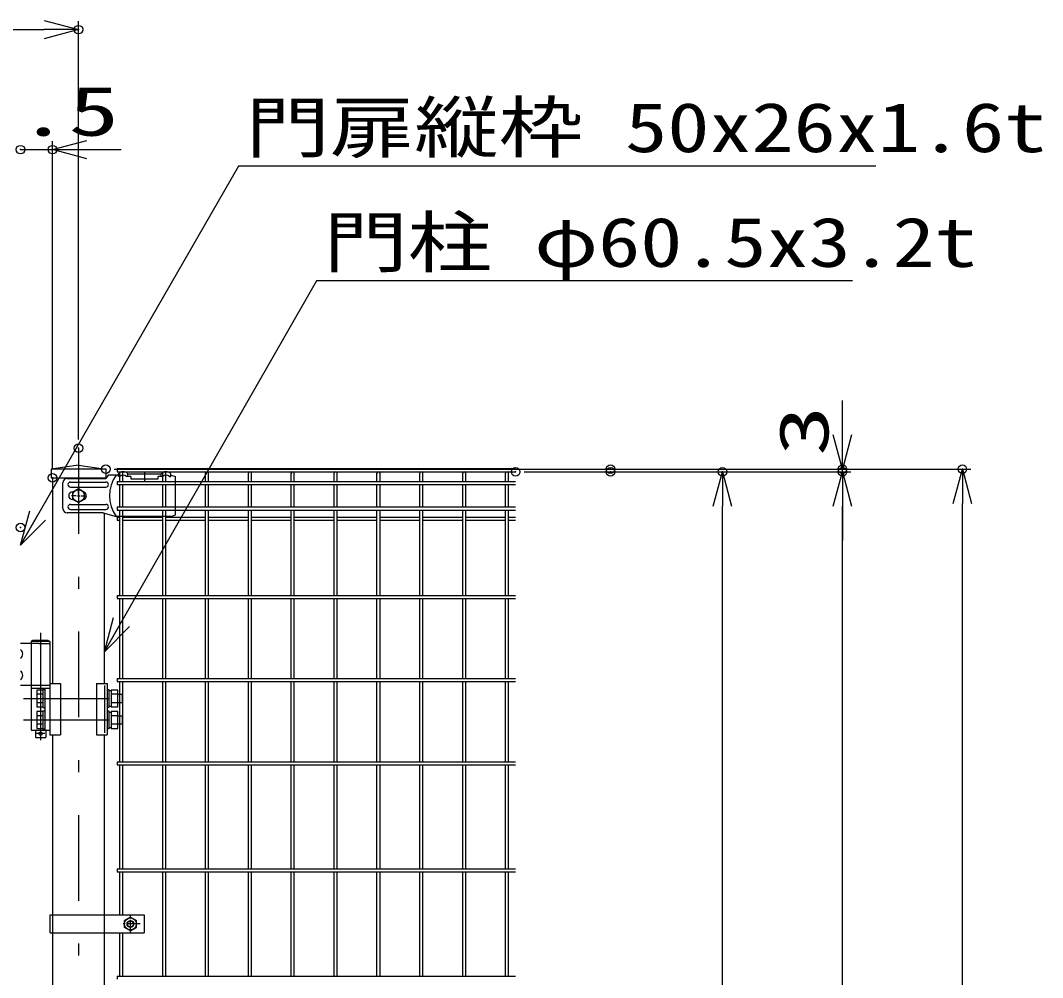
# Model space of a CAD drawing. Units: millimetres, scale not verified. Extents: x -4455 to 4455, y -3150 to 3150.
# Drawn here: x -1679 to -487, y 366 to 1483 of the extents above; entities that cross this region are included whole.
import ezdxf
from ezdxf.enums import TextEntityAlignment as Align

# ---------------------------------------------------------------- set-up
doc = ezdxf.new("R2010")
doc.units = ezdxf.units.MM
doc.header["$LTSCALE"] = 20
doc.header["$PDMODE"] = 32
doc.header["$PDSIZE"] = 10
for name, pattern in [('USER1', [10.7, 5, -2.5, 0.7, -2.5]), ('USER2', [0.375, 0.25, -0.125]), ('USER4', [1.125, 0.75, -0.125, 0.125, -0.125])]:
    doc.linetypes.add(name, pattern=pattern)
for name, color, linetype, lineweight in [('0-0_外形線', 7, 'Continuous', 25), ('0-1_寸法線', 4, 'Continuous', 25), ('0-2_0', 3, 'USER2', 25), ('0-5_軸線', 2, 'USER1', 25), ('0-7_丁番', 3, 'Continuous', 25), ('0-B_LAYER06', 3, 'Continuous', 25), ('0-D_継手', 3, 'Continuous', 25), ('0-E_2', 7, 'Continuous', 25), ('0-F_NER', 30, 'Continuous', 25)]:
    doc.layers.add(name, color=color, linetype=linetype, lineweight=lineweight)
doc.layers.add('0-3_DEFPOINTS', color=7, linetype='Continuous')
doc.styles.add('ＭＳ ゴシック', font='')
doc.styles.get('ＭＳ ゴシック').set_extended_font_data('MS Gothic')

# ---------------------------------------------------------------- blocks, each defined once
blk = doc.blocks.new('_Open30')
at = {"layer": '0-2_0', "color": 4, "linetype": 'Continuous'}
blk.add_line((0, 0), (-20, 0), dxfattribs=at)
blk.add_lwpolyline([(-20, 5.36), (0, 0), (-20, -5.36)], dxfattribs=at)
blk = doc.blocks.new('tu')
at = {"layer": '0-B_LAYER06'}
for p, q in [((141270.7, 81292.7), (141270.7, 81352.7)), ((141490.7, 81352.7), (142270.7, 81352.7)), ((141490.7, 81292.7), (141490.7, 81352.7)), ((141880.7, 81400.2), (141880.7, 81185.2)), ((142270.7, 81292.7), (142270.7, 81352.7)), ((142490.7, 81292.7), (142490.7, 81352.7)), ((139974.8, 80540.2), (139974.8, 81140.2)), ((140153.5, 81160.2), (140980.1, 81160.2)), ((141270.7, 81320.2), (141028.6, 81320.2)), ((141560.7, 81292.7), (141460.7, 81292.7)), ((141560.7, 81292.7), (141560.7, 81232.7)), ((142300.7, 81292.7), (142200.7, 81292.7)), ((142460.7, 81292.7), (142490.7, 81292.7)), ((142500.1, 81320.2), (142600.1, 81288.2)), ((140153.5, 81040.2), (140980.1, 81040.2)), ((140200.4, 80930.2), (140218.9, 80930.2)), ((140340.1, 81000.2), (140201.6, 80920.2)), ((140340.1, 81000.2), (140201.6, 80920.2)), ((140201.6, 80920.2), (140201.6, 80760.2)), ((140201.6, 80920.2), (140201.6, 80760.2)), ((140340.1, 80894.2), (140340.1, 81005.8)), ((140478.7, 80920.2), (140340.1, 81000.2)), ((140478.7, 80920.2), (140340.1, 81000.2)), ((140340.1, 80813.2), (140340.1, 80867.2)), ((140478.7, 80760.2), (140478.7, 80920.2)), ((140478.7, 80760.2), (140478.7, 80920.2)), ((140153.5, 80640.2), (140980.1, 80640.2)), ((140286.1, 80840.2), (140174.6, 80840.2)), ((140200.4, 80750.2), (140218.9, 80750.2)), ((140201.6, 80760.2), (140340.1, 80680.2)), ((140201.6, 80760.2), (140340.1, 80680.2)), ((140313.1, 80840.2), (140367.1, 80840.2)), ((140340.1, 80786.2), (140340.1, 80674.7)), ((140340.1, 80680.2), (140478.7, 80760.2)), ((140340.1, 80680.2), (140478.7, 80760.2)), ((140394.1, 80840.2), (140505.7, 80840.2)), ((140918.6, 80440.2), (140074.8, 80440.2)), ((140153.5, 80520.2), (140980.1, 80520.2)), ((140918.6, 80440.2), (141217.1, 80360.2)), ((142500.1, 80360.2), (142600.1, 80392.2)), ((142500.1, 80360.2), (141217.1, 80360.2))]:
    blk.add_line(p, q, dxfattribs=at)
for points in [[(141300.7, 81292.7), (141270.7, 81292.7), (141270.7, 81352.7)], [(141560.7, 81232.7), (142200.7, 81232.7), (142200.7, 81292.7)]]:
    blk.add_lwpolyline(points, dxfattribs=at)
blk.add_circle((140340.1, 80840.2), 138.6, dxfattribs=at)
blk.add_circle((140340.1, 80840.2), 138.6, dxfattribs=at)
for centre, radius, start, end in [((141380.7, 81250.7), 150, 42.83468, 137.16667), ((142380.7, 81250.7), 150, 42.83331, 137.16532), ((140074.8, 81140.2), 100, 90.00001, 179.99999), ((140153.5, 81100.2), 60, 90, 270), ((140980.1, 81100.2), 60, 270, 90), ((141894.4, 80840.2), 830.1, 144.67551, 215.32453), ((141380.7, 81203.3), 120, 48.1895, 131.81049), ((142380.7, 81203.3), 120, 48.1895, 131.81051), ((140200.4, 80840.2), 90, 90, 270), ((140435.6, 80840.2), 90, 299.99756, 60.00244), ((140153.5, 80580.2), 60, 90, 270), ((140980.1, 80580.2), 60, 270, 90), ((140074.8, 80540.2), 100, 180.00001, 270)]:
    blk.add_arc(centre, radius, start, end, dxfattribs=at)
at = {"layer": '0-D_継手'}
for p in [(140074.8, 81240.2), (141028.6, 81320.2)]:
    blk.add_line(p, (140975.1, 81240.2), dxfattribs=at)
at = {"layer": '0-E_2', "color": 3}
blk.add_line((142600.1, 80392.2), (142600.1, 81288.2), dxfattribs=at)

msp = doc.modelspace()

# ---------------------------------------------------------------- linework, layer by layer
at = {"layer": '0-0_外形線'}
for p, q in [((-1611.45, 964.15), (-1643.2, 959.48)), ((-1579.7, 959.47), (-1643.2, 959.48)), ((-1643.2, 959.48), (-1643.2, 949.47)), ((-1611.45, 964.15), (-1579.7, 959.47)), ((-1579.7, 959.47), (-1590.2, 959.47)), ((-1579.7, 959.48), (-1579.7, 949.47)), ((-1643.2, 949.47), (-1579.7, 949.47)), ((-1641.7, 949.47), (-1641.7, 709.48)), ((-1581.2, 709.48), (-1581.2, 907.72)), ((-1644.89, 709.48), (-1632.42, 709.48)), ((-1644.89, 709.48), (-1644.89, 649.48)), ((-1632.42, 709.48), (-1632.42, 649.48)), ((-1590.48, 709.48), (-1578, 709.48)), ((-1590.48, 709.48), (-1590.48, 649.48)), ((-1578, 709.48), (-1578, 649.48)), ((-1644.89, 649.48), (-1632.42, 649.48)), ((-1641.7, 649.48), (-1641.7, 641.48)), ((-1641.7, 649.48), (-1641.7, 256.98)), ((-1590.48, 649.48), (-1578, 649.48)), ((-1581.2, 641.48), (-1581.2, 649.48)), ((-1581.2, 243.73), (-1581.2, 649.48))]:
    msp.add_line(p, q, dxfattribs=at)
at = {"layer": '0-0_外形線', "color": 2}
msp.add_line((-1655.74, 768.45), (-1655.74, 643.25), dxfattribs=at)
at = {"layer": '0-1_寸法線'}
for p, q in [((-1611.45, 994.04), (-1611.45, 1482.19)), ((-2771.45, 1472.19), (-1651.45, 1472.19)), ((-1641.7, 959.47), (-1641.7, 1342.19)), ((-1679.2, 1332.19), (-1641.7, 1332.19)), ((-1601.7, 1332.19), (-1561.7, 1332.19)), ((-720.23, 999.48), (-720.23, 1039.48)), ((-1569.7, 959.48), (-710.23, 959.48)), ((-1091.45, 956.48), (-710.23, 956.48)), ((-980.89, 959.48), (-570.23, 959.48)), ((-980.89, 956.48), (-850.23, 956.48)), ((-980.89, 956.48), (-710.23, 956.48)), ((-720.23, 956.48), (-720.23, 959.48)), ((-580.23, -1103.53), (-580.23, 919.48)), ((-860.23, -773.52), (-860.23, 916.48)), ((-720.23, -803.53), (-720.23, 916.48)), ((-720.23, 916.48), (-720.23, 876.48))]:
    msp.add_line(p, q, dxfattribs=at)
for points in [[(-681.27, 1313.05), (-1424.72, 1313.05), (-1678.19, 872.55)], [(-708.38, 1179.24), (-1333.72, 1179.24), (-1580.2, 748.34)]]:
    msp.add_lwpolyline(points, dxfattribs=at)
at = {"layer": '0-3_DEFPOINTS'}
for p in [(-1611.45, 1472.19), (-1679.2, 1332.19), (-1641.7, 1332.19), (-1611.45, 984.04), (-1641.7, 949.47), (-1579.7, 959.48), (-1101.45, 956.48), (-990.89, 959.48), (-990.89, 956.48), (-990.89, 956.48), (-860.23, 956.48), (-720.23, 959.48), (-720.23, 956.48), (-580.23, 959.48), (-1679.2, 891.47)]:
    msp.add_point(p, dxfattribs=at)
at = {"layer": '0-5_軸線'}
for p, q in [((-1611.45, 984.04), (-1611.45, -1239.46)), ((-1675.65, 691.98), (-1548.35, 691.98)), ((-1675.71, 666.98), (-1548.41, 666.98))]:
    msp.add_line(p, q, dxfattribs=at)
at = {"layer": '0-7_丁番'}
for p, q in [((-1657.39, 755.98), (-1679.2, 755.98)), ((-1664.74, 759.48), (-1666.59, 758.48)), ((-1646.74, 759.48), (-1664.74, 759.48)), ((-1657.39, 755.98), (-1644.89, 755.98)), ((-1646.74, 759.48), (-1644.89, 758.48)), ((-1644.89, 758.48), (-1644.89, 654.98)), ((-1644.89, 706.98), (-1679.2, 706.98)), ((-1666.58, 706.98), (-1666.58, 654.98)), ((-1666.58, 703.98), (-1644.89, 703.98)), ((-1650.89, 703.98), (-1650.89, 654.98)), ((-1581.2, 706.98), (-1581.2, 651.98)), ((-1652.89, 701.76), (-1659.89, 701.76)), ((-1652.89, 696.85), (-1659.89, 696.85)), ((-1652.89, 702.44), (-1650.89, 702.44)), ((-1577.99, 702.44), (-1575.99, 702.44)), ((-1575.99, 702.44), (-1575.99, 681.44)), ((-1575.99, 701.14), (-1573.49, 701.14)), ((-1565.49, 696.85), (-1573.49, 696.85)), ((-1565.49, 696.94), (-1560.49, 696.94)), ((-1560.49, 696.94), (-1560.49, 686.94)), ((-1652.89, 687.04), (-1659.89, 687.04)), ((-1575.99, 681.44), (-1577.99, 681.44)), ((-1573.49, 682.74), (-1575.99, 682.74)), ((-1565.49, 687.04), (-1573.49, 687.04)), ((-1560.49, 686.94), (-1565.49, 686.94)), ((-1652.89, 676.76), (-1659.89, 676.76)), ((-1659.89, 676.76), (-1659.89, 657.13)), ((-1652.89, 671.85), (-1659.89, 671.85)), ((-1652.89, 677.44), (-1650.89, 677.44)), ((-1652.89, 677.44), (-1652.89, 656.44)), ((-1577.99, 677.44), (-1575.99, 677.44)), ((-1575.99, 677.44), (-1575.99, 656.44)), ((-1575.99, 676.14), (-1573.49, 676.14)), ((-1565.49, 676.76), (-1573.49, 676.76)), ((-1573.49, 676.76), (-1573.49, 657.13)), ((-1565.49, 671.85), (-1573.49, 671.85)), ((-1565.49, 657.13), (-1565.49, 676.76)), ((-1565.49, 671.94), (-1560.49, 671.94)), ((-1560.49, 671.94), (-1560.49, 661.94)), ((-1652.89, 662.04), (-1659.89, 662.04)), ((-1659.89, 657.13), (-1652.89, 657.13)), ((-1652.89, 656.44), (-1650.89, 656.44)), ((-1575.99, 656.44), (-1577.99, 656.44)), ((-1573.49, 657.74), (-1575.99, 657.74)), ((-1565.49, 662.04), (-1573.49, 662.04)), ((-1573.49, 657.13), (-1565.49, 657.13)), ((-1560.49, 661.94), (-1565.49, 661.94)), ((-1666.58, 654.98), (-1644.89, 654.98)), ((-1661.74, 654.98), (-1661.74, 646.98)), ((-1660.74, 645.98), (-1661.74, 646.98)), ((-1650.74, 650.98), (-1660.74, 650.98)), ((-1650.74, 645.98), (-1660.74, 645.98)), ((-1650.74, 645.98), (-1649.74, 646.98)), ((-1649.74, 654.98), (-1649.74, 646.98))]:
    msp.add_line(p, q, dxfattribs=at)
for points in [[(-1644.89, 758.48), (-1666.59, 758.48), (-1666.59, 706.98)], [(-1659.89, 701.76), (-1659.89, 682.13), (-1652.89, 682.13)], [(-1652.89, 702.44), (-1652.89, 681.44), (-1650.89, 681.44)]]:
    msp.add_lwpolyline(points, dxfattribs=at)
msp.add_lwpolyline([(-1573.49, 682.13), (-1565.49, 682.13), (-1565.49, 701.76), (-1573.49, 701.76)], close=True, dxfattribs=at)
msp.add_circle((-1655.74, 650.98), 2, dxfattribs=at)
for centre in [(-1682.44, 743.98), (-1682.44, 718.98)]:
    msp.add_arc(centre, 6, 302.72244, 57.27756, dxfattribs=at)
at = {"layer": '0-B_LAYER06'}
for p, q in [((-1644.4, 439.48), (-1534.85, 439.48)), ((-1644.4, 418.48), (-1644.4, 439.48)), ((-1550.85, 437.06), (-1557.85, 433.02)), ((-1557.85, 424.94), (-1557.85, 433.02)), ((-1550.85, 437.06), (-1543.85, 433.02)), ((-1543.85, 424.94), (-1543.85, 433.02)), ((-1534.85, 439.48), (-1534.85, 418.48)), ((-1644.4, 418.48), (-1534.85, 418.48)), ((-1550.85, 420.9), (-1557.85, 424.94)), ((-1550.85, 420.9), (-1543.85, 424.94))]:
    msp.add_line(p, q, dxfattribs=at)
at = {"layer": '0-B_LAYER06', "color": 1, "linetype": 'USER4'}
for p, q in [((-1550.85, 418.75), (-1550.85, 438.93)), ((-1539.42, 428.98), (-1562.22, 428.98))]:
    msp.add_line(p, q, dxfattribs=at)
at = {"layer": '0-B_LAYER06', "color": 1}
for radius in [7, 3.5]:
    msp.add_circle((-1550.85, 428.98), radius, dxfattribs=at)
at = {"layer": '0-B_LAYER06'}
msp.add_circle((-1550.85, 428.98), 4, dxfattribs=at)
at = {"layer": '0-F_NER'}
for p, q in [((-1566.45, 960.08), (-1101.45, 960.08)), ((-1566.45, 960.08), (-1566.45, 956.48)), ((-1566.45, 956.48), (-1101.45, 956.48)), ((-1563.25, 945.18), (-1563.25, 954.68)), ((-1559.65, 945.18), (-1559.65, 954.68)), ((-1513.25, 945.18), (-1513.25, 954.68)), ((-1509.65, 945.18), (-1509.65, 954.68)), ((-1463.25, 945.18), (-1463.25, 954.68)), ((-1459.65, 945.18), (-1459.65, 954.68)), ((-1413.25, 945.18), (-1413.25, 954.68)), ((-1409.65, 945.18), (-1409.65, 954.68)), ((-1363.25, 945.18), (-1363.25, 954.68)), ((-1359.65, 945.18), (-1359.65, 954.68)), ((-1313.25, 945.18), (-1313.25, 954.68)), ((-1309.65, 945.18), (-1309.65, 954.68)), ((-1263.25, 945.18), (-1263.25, 954.68)), ((-1259.65, 945.18), (-1259.65, 954.68)), ((-1213.25, 945.18), (-1213.25, 954.68)), ((-1209.65, 945.18), (-1209.65, 954.68)), ((-1163.25, 945.18), (-1163.25, 954.68)), ((-1159.65, 945.18), (-1159.65, 954.68)), ((-1113.25, 945.18), (-1113.25, 954.68)), ((-1109.65, 945.18), (-1109.65, 954.68)), ((-1566.45, 945.18), (-1101.45, 945.18)), ((-1566.45, 945.18), (-1566.45, 941.58)), ((-1566.45, 941.58), (-1101.45, 941.58)), ((-1563.25, 915.38), (-1563.25, 941.58)), ((-1559.65, 915.38), (-1559.65, 941.58)), ((-1513.25, 915.38), (-1513.25, 941.58)), ((-1509.65, 915.38), (-1509.65, 941.58)), ((-1463.25, 915.38), (-1463.25, 941.58)), ((-1459.65, 915.38), (-1459.65, 941.58)), ((-1413.25, 915.38), (-1413.25, 941.58)), ((-1409.65, 915.38), (-1409.65, 941.58)), ((-1363.25, 915.38), (-1363.25, 941.58)), ((-1359.65, 915.38), (-1359.65, 941.58)), ((-1313.25, 915.38), (-1313.25, 941.58)), ((-1309.65, 915.38), (-1309.65, 941.58)), ((-1263.25, 915.38), (-1263.25, 941.58)), ((-1259.65, 915.38), (-1259.65, 941.58)), ((-1213.25, 915.38), (-1213.25, 941.58)), ((-1209.65, 915.38), (-1209.65, 941.58)), ((-1163.25, 915.38), (-1163.25, 941.58)), ((-1159.65, 915.38), (-1159.65, 941.58)), ((-1113.25, 915.38), (-1113.25, 941.58)), ((-1109.65, 915.38), (-1109.65, 941.58)), ((-1566.45, 915.38), (-1101.45, 915.38)), ((-1566.45, 915.38), (-1566.45, 911.78)), ((-1566.45, 911.78), (-1101.45, 911.78)), ((-1563.25, 812.28), (-1563.25, 911.78)), ((-1559.65, 812.28), (-1559.65, 911.78)), ((-1513.25, 812.28), (-1513.25, 911.78)), ((-1509.65, 812.28), (-1509.65, 911.78)), ((-1463.25, 812.28), (-1463.25, 911.78)), ((-1459.65, 812.28), (-1459.65, 911.78)), ((-1413.25, 812.28), (-1413.25, 911.78)), ((-1409.65, 812.28), (-1409.65, 911.78)), ((-1363.25, 812.28), (-1363.25, 911.78)), ((-1359.65, 812.28), (-1359.65, 911.78)), ((-1313.25, 812.28), (-1313.25, 911.78)), ((-1309.65, 812.28), (-1309.65, 911.78)), ((-1263.25, 812.28), (-1263.25, 911.78)), ((-1259.65, 812.28), (-1259.65, 911.78)), ((-1213.25, 812.28), (-1213.25, 911.78)), ((-1209.65, 812.28), (-1209.65, 911.78)), ((-1163.25, 812.28), (-1163.25, 911.78)), ((-1159.65, 812.28), (-1159.65, 911.78)), ((-1113.25, 812.28), (-1113.25, 911.78)), ((-1109.65, 812.28), (-1109.65, 911.78)), ((-1566.45, 903.52), (-1566.45, 899.92)), ((-1566.45, 903.52), (-1563.25, 903.52)), ((-1566.45, 899.92), (-1563.25, 899.92)), ((-1559.65, 903.52), (-1513.25, 903.52)), ((-1559.65, 899.92), (-1513.25, 899.92)), ((-1509.65, 903.52), (-1463.25, 903.52)), ((-1509.65, 899.92), (-1463.25, 899.92)), ((-1459.65, 903.52), (-1413.25, 903.52)), ((-1459.65, 899.92), (-1413.25, 899.92)), ((-1409.65, 903.52), (-1363.25, 903.52)), ((-1409.65, 899.92), (-1363.25, 899.92)), ((-1359.65, 903.52), (-1313.25, 903.52)), ((-1359.65, 899.92), (-1313.25, 899.92)), ((-1309.65, 903.52), (-1263.25, 903.52)), ((-1309.65, 899.92), (-1263.25, 899.92)), ((-1259.65, 903.52), (-1213.25, 903.52)), ((-1259.65, 899.92), (-1213.25, 899.92)), ((-1209.65, 903.52), (-1163.25, 903.52)), ((-1209.65, 899.92), (-1163.25, 899.92)), ((-1159.65, 903.52), (-1113.25, 903.52)), ((-1159.65, 899.92), (-1113.25, 899.92)), ((-1109.65, 903.52), (-1101.45, 903.52)), ((-1109.65, 899.92), (-1101.45, 899.92)), ((-1566.45, 812.28), (-1101.45, 812.28)), ((-1566.45, 812.28), (-1566.45, 808.68)), ((-1566.45, 808.68), (-1101.45, 808.68)), ((-1563.25, 715.28), (-1563.25, 808.68)), ((-1559.65, 715.28), (-1559.65, 808.68)), ((-1513.25, 715.28), (-1513.25, 808.68)), ((-1509.65, 715.28), (-1509.65, 808.68)), ((-1463.25, 715.28), (-1463.25, 808.68)), ((-1459.65, 715.28), (-1459.65, 808.68)), ((-1413.25, 715.28), (-1413.25, 808.68)), ((-1409.65, 715.28), (-1409.65, 808.68)), ((-1363.25, 715.28), (-1363.25, 808.68)), ((-1359.65, 715.28), (-1359.65, 808.68)), ((-1313.25, 715.28), (-1313.25, 808.68)), ((-1309.65, 715.28), (-1309.65, 808.68)), ((-1263.25, 715.28), (-1263.25, 808.68)), ((-1259.65, 715.28), (-1259.65, 808.68)), ((-1213.25, 715.28), (-1213.25, 808.68)), ((-1209.65, 715.28), (-1209.65, 808.68)), ((-1163.25, 715.28), (-1163.25, 808.68)), ((-1159.65, 715.28), (-1159.65, 808.68)), ((-1113.25, 715.28), (-1113.25, 808.68)), ((-1109.65, 715.28), (-1109.65, 808.68)), ((-1566.45, 715.28), (-1101.45, 715.28)), ((-1566.45, 715.28), (-1566.45, 711.68)), ((-1566.45, 711.68), (-1101.45, 711.68)), ((-1563.25, 618.28), (-1563.25, 711.68)), ((-1559.65, 618.28), (-1559.65, 711.68)), ((-1513.25, 618.28), (-1513.25, 711.68)), ((-1509.65, 618.28), (-1509.65, 711.68)), ((-1463.25, 618.28), (-1463.25, 711.68)), ((-1459.65, 618.28), (-1459.65, 711.68)), ((-1413.25, 618.28), (-1413.25, 711.68)), ((-1409.65, 618.28), (-1409.65, 711.68)), ((-1363.25, 618.28), (-1363.25, 711.68)), ((-1359.65, 618.28), (-1359.65, 711.68)), ((-1313.25, 618.28), (-1313.25, 711.68)), ((-1309.65, 618.28), (-1309.65, 711.68)), ((-1263.25, 618.28), (-1263.25, 711.68)), ((-1259.65, 618.28), (-1259.65, 711.68)), ((-1213.25, 618.28), (-1213.25, 711.68)), ((-1209.65, 618.28), (-1209.65, 711.68)), ((-1163.25, 618.28), (-1163.25, 711.68)), ((-1159.65, 618.28), (-1159.65, 711.68)), ((-1113.25, 618.28), (-1113.25, 711.68)), ((-1109.65, 618.28), (-1109.65, 711.68)), ((-1566.45, 618.28), (-1101.45, 618.28)), ((-1566.45, 618.28), (-1566.45, 614.68)), ((-1566.45, 614.68), (-1101.45, 614.68)), ((-1563.25, 493.28), (-1563.25, 614.68)), ((-1559.65, 493.28), (-1559.65, 614.68)), ((-1513.25, 493.28), (-1513.25, 614.68)), ((-1509.65, 493.28), (-1509.65, 614.68)), ((-1463.25, 493.28), (-1463.25, 614.68)), ((-1459.65, 493.28), (-1459.65, 614.68)), ((-1413.25, 493.28), (-1413.25, 614.68)), ((-1409.65, 493.28), (-1409.65, 614.68)), ((-1363.25, 493.28), (-1363.25, 614.68)), ((-1359.65, 493.28), (-1359.65, 614.68)), ((-1313.25, 493.28), (-1313.25, 614.68)), ((-1309.65, 493.28), (-1309.65, 614.68)), ((-1263.25, 493.28), (-1263.25, 614.68)), ((-1259.65, 493.28), (-1259.65, 614.68)), ((-1213.25, 493.28), (-1213.25, 614.68)), ((-1209.65, 493.28), (-1209.65, 614.68)), ((-1163.25, 493.28), (-1163.25, 614.68)), ((-1159.65, 493.28), (-1159.65, 614.68)), ((-1113.25, 493.28), (-1113.25, 614.68)), ((-1109.65, 493.28), (-1109.65, 614.68)), ((-1566.45, 493.28), (-1101.45, 493.28)), ((-1566.45, 493.28), (-1566.45, 489.68)), ((-1566.45, 489.68), (-1101.45, 489.68)), ((-1563.25, 439.48), (-1563.25, 489.68)), ((-1559.65, 439.48), (-1559.65, 489.68)), ((-1513.25, 368.28), (-1513.25, 489.68)), ((-1509.65, 368.28), (-1509.65, 489.68)), ((-1463.25, 368.28), (-1463.25, 489.68)), ((-1459.65, 368.28), (-1459.65, 489.68)), ((-1413.25, 368.28), (-1413.25, 489.68)), ((-1409.65, 368.28), (-1409.65, 489.68)), ((-1363.25, 368.28), (-1363.25, 489.68)), ((-1359.65, 368.28), (-1359.65, 489.68)), ((-1313.25, 368.28), (-1313.25, 489.68)), ((-1309.65, 368.28), (-1309.65, 489.68)), ((-1263.25, 368.28), (-1263.25, 489.68)), ((-1259.65, 368.28), (-1259.65, 489.68)), ((-1213.25, 368.28), (-1213.25, 489.68)), ((-1209.65, 368.28), (-1209.65, 489.68)), ((-1163.25, 368.28), (-1163.25, 489.68)), ((-1159.65, 368.28), (-1159.65, 489.68)), ((-1113.25, 368.28), (-1113.25, 489.68)), ((-1109.65, 368.28), (-1109.65, 489.68)), ((-1563.25, 368.28), (-1563.25, 418.48)), ((-1559.65, 368.28), (-1559.65, 418.48)), ((-1566.45, 368.28), (-1101.45, 368.28)), ((-1566.45, 368.28), (-1566.45, 364.68))]:
    msp.add_line(p, q, dxfattribs=at)
for centre in [(-1561.45, 954.68), (-1511.45, 954.68), (-1461.45, 954.68), (-1411.45, 954.68), (-1361.45, 954.68), (-1311.45, 954.68), (-1261.45, 954.68), (-1211.45, 954.68), (-1161.45, 954.68), (-1111.45, 954.68)]:
    msp.add_arc(centre, 1.8, 0, 180, dxfattribs=at)

# ---------------------------------------------------------------- block references
at = {"layer": '0-1_寸法線', "xscale": 2, "yscale": 2}
msp.add_blockref('_Open30', (-1611.45, 1472.19), dxfattribs=at)
for p, rotation in [((-1641.7, 1332.19), 180), ((-720.23, 959.48), 270), ((-860.23, 956.48), 90), ((-720.23, 956.48), 90), ((-720.23, 956.48), 90), ((-580.23, 959.48), 90), ((-1679.2, 870.82), 239.88754), ((-1581.2, 746.61), 240.0296)]:
    msp.add_blockref('_Open30', p, dxfattribs=dict(at, rotation=rotation))
at = {"layer": '0-D_継手', "xscale": 0.05, "yscale": 0.05}
msp.add_blockref('tu', (-8628.45, -3113.54), dxfattribs=at)

# ---------------------------------------------------------------- texts
at = {"layer": '0-1_寸法線', "color": 2, "style": 'ＭＳ ゴシック'}
for s, height, width, p in [('37.5', 57.77, 1.5, (-1799.83, 1331.09)), ('門扉縦枠 50x26x1.6t', 57.77, 1.25, (-1416.72, 1311.95)), ('門柱 φ60.5x3.2t', 57.73, 1.25, (-1325.72, 1178.14))]:
    msp.add_text(s, height=height, dxfattribs=dict(at, width=width)).set_placement(p, align=Align.BOTTOM_LEFT)
at = {"layer": '0-1_寸法線', "color": 2, "style": 'ＭＳ ゴシック', "width": 1.5}
msp.add_text('3', height=57.77, rotation=90, dxfattribs=at).set_placement((-719.13, 974.87), align=Align.BOTTOM_LEFT)

doc.saveas('drawing.dxf')
